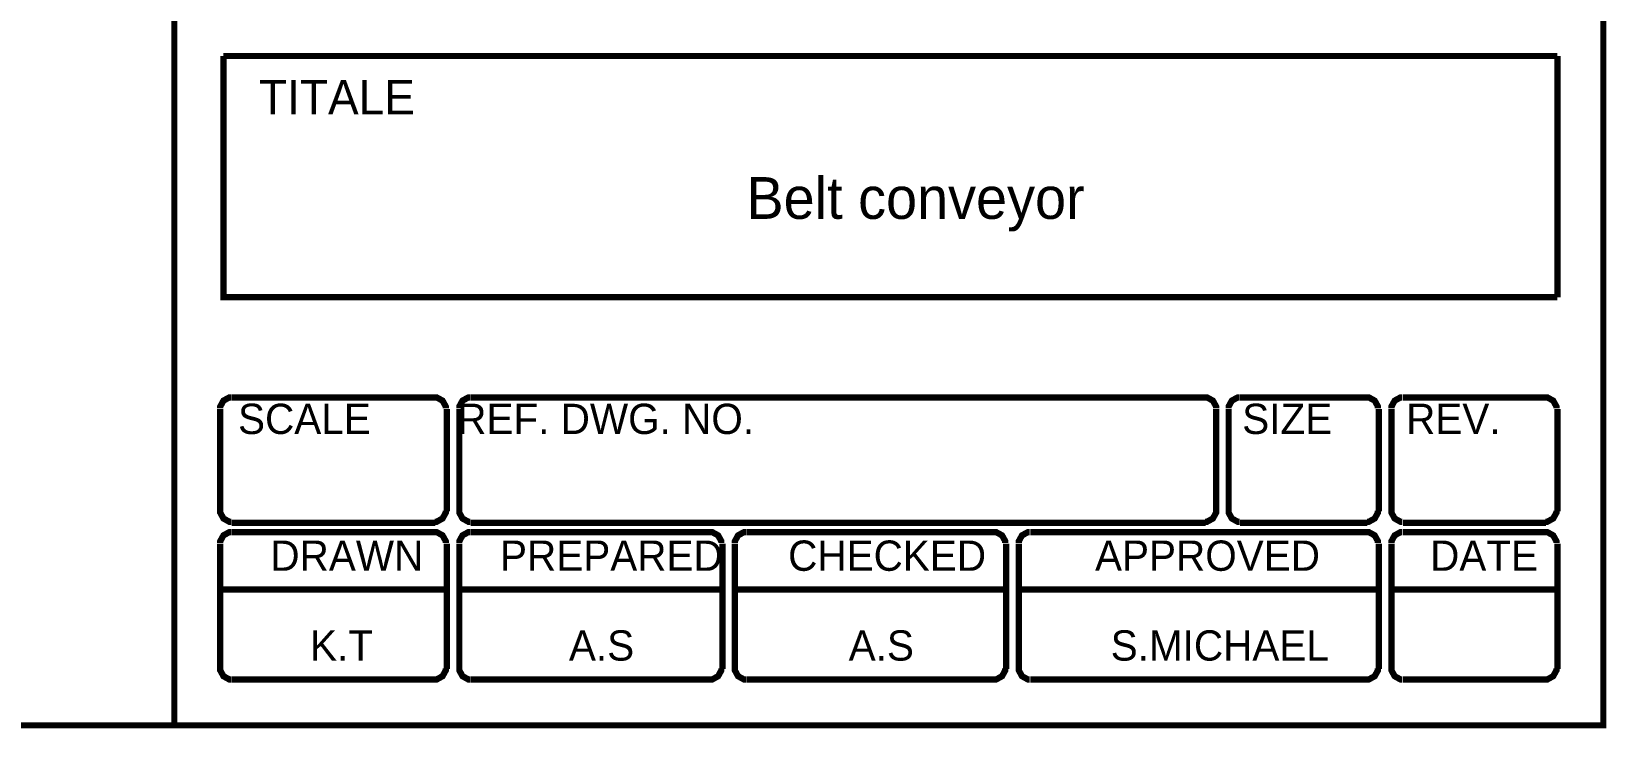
# Model space of a CAD drawing. Extents: x -4.5 to 11.4, y -10.7 to 0.4.
# Drawn here: x 8.906 to 11.421, y -10.684 to -9.572 of the extents above; entities that cross this region are included whole.
import ezdxf

# ---------------------------------------------------------------- set-up
doc = ezdxf.new("R2010")
doc.units = 0
doc.header["$MEASUREMENT"] = 0

msp = doc.modelspace()

# ---------------------------------------------------------------- linework, layer by layer
at = {"color": 0, "const_width": 0.01}
msp.add_lwpolyline([(11.4161, 0.362793), (-4.465507, 0.362793), (-4.465507, -10.67885), (11.4161, -10.67885), (11.4161, 0.362793)], close=True, dxfattribs=at)
for points in [[(9.134473, -10.67885), (9.134473, 0.362793)], [(11.342804, -9.610547), (9.212753, -9.610547)], [(11.342804, -9.995527), (9.212753, -9.995527), (9.212753, -9.610547)], [(11.342804, -9.610547), (11.342804, -9.995527)], [(9.225293, -10.155521), (9.222143, -10.155521), (9.212863, -10.160621), (9.207763, -10.169897), (9.207763, -10.173045)], [(9.551143, -10.155521), (9.226103, -10.155521)], [(9.567793, -10.173045), (9.567793, -10.169897), (9.562643, -10.160621), (9.553363, -10.155521), (9.550273, -10.155521)], [(9.606963, -10.155521), (9.603823, -10.155521), (9.594543, -10.160621), (9.589433, -10.169897), (9.589433, -10.173045)], [(10.781118, -10.155521), (9.607783, -10.155521)], [(10.797774, -10.173045), (10.797774, -10.169897), (10.792619, -10.160621), (10.783342, -10.155521), (10.780304, -10.155521)], [(10.835262, -10.155521), (10.832169, -10.155521), (10.822893, -10.160621), (10.817793, -10.169897), (10.817793, -10.173045)], [(11.039472, -10.155521), (10.836131, -10.155521)], [(11.056128, -10.173045), (11.056128, -10.169897), (11.050974, -10.160621), (11.041697, -10.155521), (11.038604, -10.155521)], [(11.095299, -10.155521), (11.092153, -10.155521), (11.082875, -10.160621), (11.077775, -10.169897), (11.077775, -10.173045)], [(11.324465, -10.155521), (11.096112, -10.155521)], [(11.341122, -10.173045), (11.341122, -10.169897), (11.335968, -10.160621), (11.32669, -10.155521), (11.323597, -10.155521)], [(9.207763, -10.173858), (9.207763, -10.337215)], [(9.569473, -10.173858), (9.569473, -10.337215)], [(9.589433, -10.173858), (9.589433, -10.337215)], [(10.797774, -10.173858), (10.797774, -10.337215)], [(10.817793, -10.173858), (10.817793, -10.337215)], [(11.057755, -10.173858), (11.057755, -10.337215)], [(11.077775, -10.173858), (11.077775, -10.337215)], [(11.342804, -10.173858), (11.342804, -10.337215)], [(9.207763, -10.336347), (9.207763, -10.33944), (9.212863, -10.348717), (9.222143, -10.353871), (9.225293, -10.353871)], [(9.550273, -10.353871), (9.553363, -10.353871), (9.562643, -10.348717), (9.567793, -10.33944), (9.567793, -10.336347)], [(9.589433, -10.336347), (9.589433, -10.33944), (9.594543, -10.348717), (9.603823, -10.353871), (9.606963, -10.353871)], [(10.780304, -10.353871), (10.783342, -10.353871), (10.792619, -10.348717), (10.797774, -10.33944), (10.797774, -10.336347)], [(10.817793, -10.336347), (10.817793, -10.33944), (10.822893, -10.348717), (10.832169, -10.353871), (10.835262, -10.353871)], [(11.038604, -10.353871), (11.041697, -10.353871), (11.050974, -10.348717), (11.056128, -10.33944), (11.056128, -10.336347)], [(11.077775, -10.336347), (11.077775, -10.33944), (11.082875, -10.348717), (11.092153, -10.353871), (11.095299, -10.353871)], [(11.323597, -10.353871), (11.32669, -10.353871), (11.335968, -10.348717), (11.341122, -10.33944), (11.341122, -10.336347)], [(9.551143, -10.355553), (9.226103, -10.355553)], [(10.781118, -10.355553), (9.607783, -10.355553)], [(11.039472, -10.355553), (10.836131, -10.355553)], [(11.324465, -10.355553), (11.096112, -10.355553)], [(9.225293, -10.370526), (9.222143, -10.370526), (9.212863, -10.375626), (9.207763, -10.384904), (9.207763, -10.388051)], [(9.207763, -10.388865), (9.207763, -10.588843)], [(9.551143, -10.370526), (9.226103, -10.370526)], [(9.567793, -10.388051), (9.567793, -10.384904), (9.562643, -10.375626), (9.553363, -10.370526), (9.550273, -10.370526)], [(9.569473, -10.388865), (9.569473, -10.588843)], [(9.606963, -10.370526), (9.603823, -10.370526), (9.594543, -10.375626), (9.589433, -10.384904), (9.589433, -10.388051)], [(9.589433, -10.388865), (9.589433, -10.588843)], [(9.991133, -10.370526), (9.607783, -10.370526)], [(10.007783, -10.388051), (10.007783, -10.384904), (10.002633, -10.375626), (9.993353, -10.370526), (9.990263, -10.370526)], [(10.009473, -10.388865), (10.009473, -10.588843)], [(10.046963, -10.370526), (10.043813, -10.370526), (10.034533, -10.375626), (10.029433, -10.384904), (10.029433, -10.388051)], [(10.029433, -10.388865), (10.029433, -10.588843)], [(10.444473, -10.370526), (10.047773, -10.370526)], [(10.461133, -10.388051), (10.461133, -10.384904), (10.455973, -10.375626), (10.446703, -10.370526), (10.443603, -10.370526)], [(10.462763, -10.388865), (10.462763, -10.588843)], [(10.500303, -10.370526), (10.497153, -10.370526), (10.487873, -10.375626), (10.482773, -10.384904), (10.482773, -10.388051)], [(10.482773, -10.388865), (10.482773, -10.588843)], [(11.039472, -10.370526), (10.501113, -10.370526)], [(11.056128, -10.388051), (11.056128, -10.384904), (11.050974, -10.375626), (11.041697, -10.370526), (11.038604, -10.370526)], [(11.057755, -10.388865), (11.057755, -10.588843)], [(11.095299, -10.370526), (11.092153, -10.370526), (11.082875, -10.375626), (11.077775, -10.384904), (11.077775, -10.388051)], [(11.077775, -10.388865), (11.077775, -10.588843)], [(11.324465, -10.370526), (11.096112, -10.370526)], [(11.341122, -10.388051), (11.341122, -10.384904), (11.335968, -10.375626), (11.32669, -10.370526), (11.323597, -10.370526)], [(11.342804, -10.388865), (11.342804, -10.588843)], [(9.569473, -10.462215), (9.207763, -10.462215)], [(10.009473, -10.462215), (9.589433, -10.462215)], [(10.462763, -10.462215), (10.029433, -10.462215)], [(11.057755, -10.462215), (10.482773, -10.462215)], [(11.342804, -10.462215), (11.077775, -10.462215)], [(9.207763, -10.588029), (9.207763, -10.591122), (9.212863, -10.600399), (9.222143, -10.605553), (9.225293, -10.605553)], [(9.550273, -10.605553), (9.553363, -10.605553), (9.562643, -10.600399), (9.567793, -10.591122), (9.567793, -10.588029)], [(9.589433, -10.588029), (9.589433, -10.591122), (9.594543, -10.600399), (9.603823, -10.605553), (9.606963, -10.605553)], [(9.990263, -10.605553), (9.993353, -10.605553), (10.002633, -10.600399), (10.007783, -10.591122), (10.007783, -10.588029)], [(10.029433, -10.588029), (10.029433, -10.591122), (10.034533, -10.600399), (10.043813, -10.605553), (10.046963, -10.605553)], [(10.443603, -10.605553), (10.446703, -10.605553), (10.455973, -10.600399), (10.461133, -10.591122), (10.461133, -10.588029)], [(10.482773, -10.588029), (10.482773, -10.591122), (10.487873, -10.600399), (10.497153, -10.605553), (10.500303, -10.605553)], [(11.038604, -10.605553), (11.041697, -10.605553), (11.050974, -10.600399), (11.056128, -10.591122), (11.056128, -10.588029)], [(11.077775, -10.588029), (11.077775, -10.591122), (11.082875, -10.600399), (11.092153, -10.605553), (11.095299, -10.605553)], [(11.323597, -10.605553), (11.32669, -10.605553), (11.335968, -10.600399), (11.341122, -10.591122), (11.341122, -10.588029)], [(9.551143, -10.605553), (9.226103, -10.605553)], [(9.991133, -10.605553), (9.607783, -10.605553)], [(10.444473, -10.605553), (10.047773, -10.605553)], [(11.039472, -10.605553), (10.501113, -10.605553)], [(11.324465, -10.605553), (11.096112, -10.605553)]]:
    msp.add_lwpolyline(points, dxfattribs=at)

# ---------------------------------------------------------------- texts
at = {"color": 0}
for s, height, p in [('TITALE', 0.055, (9.269453, -9.703867)), ('Belt conveyor', 0.0666667, (10.047783, -9.870527)), ('SCALE', 0.0483333, (9.236113, -10.213863)), ('REF. DWG. NO.', 0.0483333, (9.586113, -10.213863)), ('SIZE', 0.0483333, (10.839449, -10.213863)), ('REV.', 0.0483333, (11.101115, -10.213863)), ('DRAWN ', 0.0483333, (9.287783, -10.432196)), ('PREPARED', 0.0483333, (9.654453, -10.432196)), ('CHECKED', 0.0483333, (10.114453, -10.432196)), ('APPROVED', 0.0483333, (10.604443, -10.432196)), ('DATE', 0.0483333, (11.139449, -10.432196)), ('K.T', 0.0483333, (9.351113, -10.575529)), ('A.S', 0.0483333, (9.764453, -10.575529)), ('A.S', 0.0483333, (10.211113, -10.575529)), ('S.MICHAEL', 0.0483333, (10.629453, -10.575529))]:
    msp.add_text(s, height=height, dxfattribs=at).set_placement(p)

doc.saveas('drawing.dxf')
